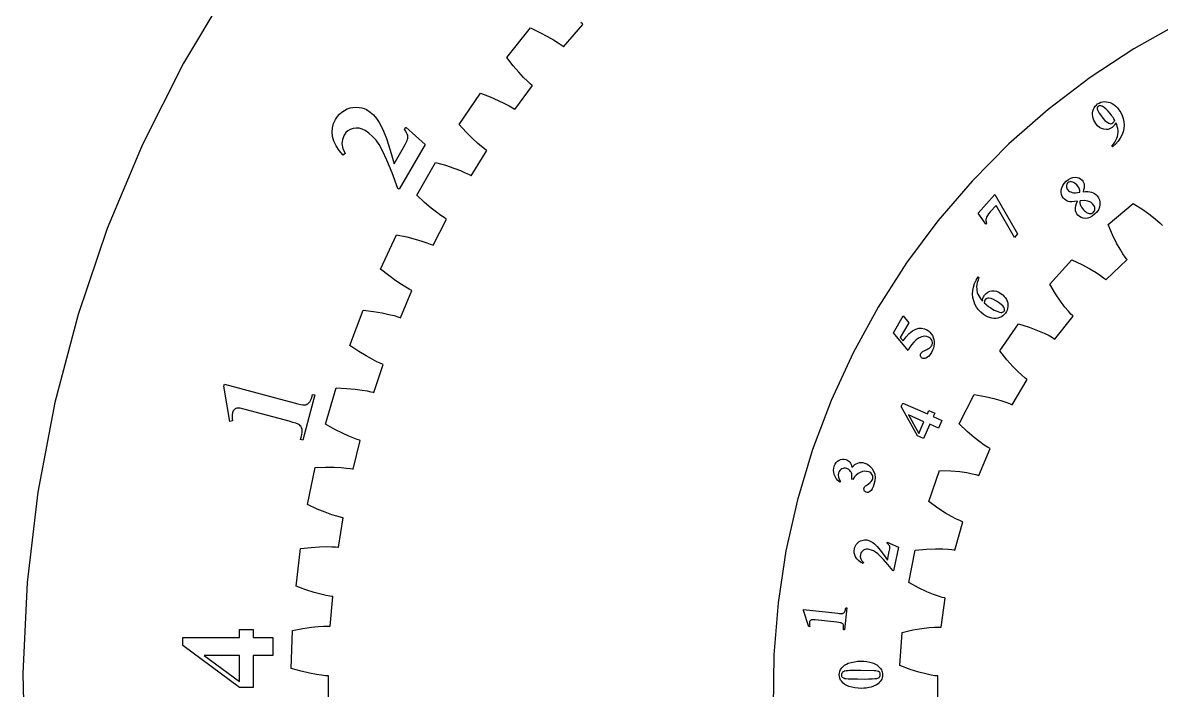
# Model space of a CAD drawing. Header units: metres. Extents: x -322 to 194, y -258 to 258.
# Drawn here: x -321.6 to -96.6, y 0.1 to 132 of the extents above; entities that cross this region are included whole.
import ezdxf

# ---------------------------------------------------------------- set-up
doc = ezdxf.new("R2010")
doc.units = ezdxf.units.M

msp = doc.modelspace()

# ---------------------------------------------------------------- linework, layer by layer
for p, q in [((-280.679, 139.423), (-289.877, 123.969)), ((-225.957, 125.122), (-221.283, 130.95)), ((-221.283, 130.95), (-219.411, 130.058)), ((-214.742, 127.233), (-210.916, 131.632)), ((-211.023, 131.733), (-211.333, 132.047)), ((-210.916, 131.632), (-211.023, 131.733)), ((-93.0005, 131.881), (-102.034, 126.816)), ((-219.411, 130.058), (-217.897, 129.26)), ((-217.897, 129.26), (-216.709, 128.572)), ((-216.709, 128.572), (-215.821, 128.01)), ((-215.821, 128.01), (-215.21, 127.589)), ((-215.21, 127.589), (-214.856, 127.325)), ((-214.856, 127.325), (-214.742, 127.233)), ((-102.034, 126.816), (-110.693, 121.133)), ((-289.877, 123.969), (-297.974, 107.911)), ((-224.681, 123.489), (-225.957, 125.122)), ((-223.573, 122.184), (-224.681, 123.489)), ((-222.643, 121.174), (-223.573, 122.184)), ((-224.374, 114.855), (-220.91, 119.544)), ((-221.902, 120.429), (-222.643, 121.174)), ((-221.359, 119.924), (-221.902, 120.429)), ((-221.024, 119.636), (-221.359, 119.924)), ((-220.91, 119.544), (-221.024, 119.636)), ((-110.693, 121.133), (-118.934, 114.861)), ((-235.386, 111.859), (-231.19, 118.04)), ((-231.19, 118.04), (-229.253, 117.3)), ((-229.253, 117.3), (-227.68, 116.624)), ((-258.073, 114.653), (-257.525, 114.929)), ((-257.525, 114.929), (-256.957, 115.127)), ((-256.957, 115.127), (-256.369, 115.244)), ((-256.369, 115.244), (-255.761, 115.282)), ((-255.761, 115.282), (-255.17, 115.251)), ((-255.17, 115.251), (-254.632, 115.162)), ((-254.632, 115.162), (-254.147, 115.015)), ((-254.147, 115.015), (-253.715, 114.809)), ((-253.715, 114.809), (-253.002, 114.33)), ((-227.68, 116.624), (-226.441, 116.033)), ((-226.441, 116.033), (-225.512, 115.543)), ((-225.512, 115.543), (-224.869, 115.172)), ((-224.869, 115.172), (-224.496, 114.937)), ((-224.496, 114.937), (-224.374, 114.855)), ((-118.934, 114.861), (-126.718, 108.028)), ((-110.116, 114.529), (-110.001, 114.866)), ((-110.001, 114.866), (-109.845, 115.182)), ((-109.845, 115.182), (-109.656, 115.464)), ((-109.656, 115.464), (-109.435, 115.711)), ((-109.435, 115.711), (-109.182, 115.924)), ((-109.255, 115.136), (-109.261, 114.99)), ((-109.261, 114.99), (-109.213, 114.755)), ((-109.217, 115.264), (-109.255, 115.136)), ((-109.147, 115.376), (-109.217, 115.264)), ((-109.182, 115.924), (-108.882, 116.11)), ((-109.045, 115.47), (-109.147, 115.376)), ((-108.949, 115.529), (-109.045, 115.47)), ((-108.853, 115.568), (-108.949, 115.529)), ((-108.882, 116.11), (-108.559, 116.249)), ((-108.756, 115.587), (-108.853, 115.568)), ((-108.658, 115.586), (-108.756, 115.587)), ((-108.47, 115.548), (-108.658, 115.586)), ((-108.559, 116.249), (-108.214, 116.34)), ((-108.276, 115.471), (-108.47, 115.548)), ((-108.074, 115.356), (-108.276, 115.471)), ((-108.214, 116.34), (-107.847, 116.384)), ((-107.866, 115.203), (-108.074, 115.356)), ((-107.493, 114.874), (-107.866, 115.203)), ((-107.847, 116.384), (-107.467, 116.376)), ((-107.135, 114.511), (-107.493, 114.874)), ((-107.467, 116.376), (-107.087, 116.311)), ((-107.087, 116.311), (-106.705, 116.19)), ((-106.705, 116.19), (-106.322, 116.012)), ((-106.322, 116.012), (-105.95, 115.781)), ((-105.95, 115.781), (-105.6, 115.501)), ((-105.6, 115.501), (-105.273, 115.17)), ((-105.273, 115.17), (-104.967, 114.79)), ((-104.967, 114.79), (-104.62, 114.247)), ((-260.191, 112.069), (-259.808, 112.88)), ((-259.808, 112.88), (-259.453, 113.418)), ((-259.453, 113.418), (-259.045, 113.893)), ((-259.045, 113.893), (-258.585, 114.305)), ((-258.585, 114.305), (-258.073, 114.653)), ((-253.002, 114.33), (-252.343, 113.746)), ((-252.343, 113.746), (-251.737, 113.056)), ((-251.737, 113.056), (-251.184, 112.261)), ((-110.191, 113.824), (-110.179, 114.181)), ((-110.153, 113.456), (-110.191, 113.824)), ((-110.179, 114.181), (-110.116, 114.529)), ((-110.066, 113.09), (-110.153, 113.456)), ((-109.936, 112.734), (-110.066, 113.09)), ((-109.763, 112.388), (-109.936, 112.734)), ((-109.213, 114.755), (-109.094, 114.47)), ((-109.094, 114.47), (-108.904, 114.136)), ((-108.904, 114.136), (-108.644, 113.754)), ((-108.644, 113.754), (-108.17, 113.141)), ((-108.17, 113.141), (-107.733, 112.663)), ((-107.733, 112.663), (-107.333, 112.318)), ((-106.79, 114.115), (-107.135, 114.511)), ((-106.459, 113.685), (-106.79, 114.115)), ((-106.304, 113.466), (-106.459, 113.685)), ((-106.145, 113.226), (-106.304, 113.466)), ((-105.979, 112.965), (-106.145, 113.226)), ((-105.809, 112.682), (-105.979, 112.965)), ((-105.903, 112.509), (-105.809, 112.682)), ((-104.62, 114.247), (-104.345, 113.669)), ((-104.345, 113.669), (-104.14, 113.057)), ((-104.14, 113.057), (-104.005, 112.41)), ((-260.49, 110.367), (-260.418, 111.231)), ((-260.408, 109.475), (-260.49, 110.367)), ((-260.418, 111.231), (-260.191, 112.069)), ((-257.377, 110.627), (-257.786, 110.254)), ((-256.895, 110.904), (-257.377, 110.627)), ((-256.338, 111.085), (-256.895, 110.904)), ((-255.746, 111.16), (-256.338, 111.085)), ((-255.156, 111.117), (-255.746, 111.16)), ((-254.568, 110.956), (-255.156, 111.117)), ((-253.982, 110.677), (-254.568, 110.956)), ((-253.205, 110.157), (-253.982, 110.677)), ((-251.184, 112.261), (-250.47, 110.888)), ((-250.47, 110.888), (-249.744, 109.069)), ((-246.172, 110.898), (-245.916, 111.341)), ((-245.939, 110.525), (-246.172, 110.898)), ((-245.76, 110.206), (-245.939, 110.525)), ((-245.916, 111.341), (-242.125, 107.924)), ((-233.984, 110.333), (-235.386, 111.859)), ((-232.776, 109.12), (-233.984, 110.333)), ((-109.545, 112.054), (-109.763, 112.388)), ((-109.188, 111.627), (-109.545, 112.054)), ((-108.805, 111.295), (-109.188, 111.627)), ((-108.398, 111.058), (-108.805, 111.295)), ((-107.966, 110.916), (-108.398, 111.058)), ((-107.531, 110.868), (-107.966, 110.916)), ((-107.114, 110.91), (-107.531, 110.868)), ((-107.333, 112.318), (-106.971, 112.106)), ((-106.716, 111.043), (-107.114, 110.91)), ((-106.971, 112.106), (-106.755, 112.041)), ((-106.755, 112.041), (-106.551, 112.03)), ((-106.337, 111.267), (-106.716, 111.043)), ((-106.551, 112.03), (-106.36, 112.073)), ((-106.36, 112.073), (-106.181, 112.171)), ((-106.225, 111.354), (-106.337, 111.267)), ((-106.122, 111.446), (-106.225, 111.354)), ((-106.181, 112.171), (-106.089, 112.253)), ((-106.027, 111.543), (-106.122, 111.446)), ((-106.089, 112.253), (-105.996, 112.366)), ((-105.94, 111.646), (-106.027, 111.543)), ((-105.996, 112.366), (-105.903, 112.509)), ((-105.855, 111.762), (-105.94, 111.646)), ((-105.768, 111.897), (-105.855, 111.762)), ((-105.679, 112.052), (-105.768, 111.897)), ((-105.586, 112.226), (-105.679, 112.052)), ((-105.421, 111.834), (-105.586, 112.226)), ((-105.295, 111.445), (-105.421, 111.834)), ((-105.209, 111.057), (-105.295, 111.445)), ((-105.161, 110.671), (-105.209, 111.057)), ((-105.195, 109.903), (-105.156, 110.287)), ((-105.156, 110.287), (-105.161, 110.671)), ((-104.141, 110.431), (-104.379, 109.778)), ((-104, 111.088), (-104.141, 110.431)), ((-104.005, 112.41), (-103.954, 111.747)), ((-103.954, 111.747), (-104, 111.088)), ((-260.156, 108.569), (-260.408, 109.475)), ((-259.72, 107.66), (-260.156, 108.569)), ((-258.474, 108.924), (-258.557, 108.034)), ((-258.557, 108.034), (-258.37, 107.113)), ((-258.121, 109.785), (-258.474, 108.924)), ((-257.786, 110.254), (-258.121, 109.785)), ((-252.481, 109.525), (-253.205, 110.157)), ((-251.81, 108.779), (-252.481, 109.525)), ((-251.19, 107.92), (-251.81, 108.779)), ((-249.744, 109.069), (-249.006, 106.804)), ((-246.07, 107.888), (-245.833, 108.34)), ((-245.833, 108.34), (-245.669, 108.695)), ((-245.633, 109.941), (-245.76, 110.206)), ((-245.669, 108.695), (-245.576, 108.951)), ((-245.559, 109.731), (-245.633, 109.941)), ((-245.576, 108.951), (-245.533, 109.156)), ((-245.525, 109.546), (-245.559, 109.731)), ((-245.533, 109.156), (-245.516, 109.354)), ((-245.516, 109.354), (-245.525, 109.546)), ((-231.769, 108.186), (-232.776, 109.12)), ((-230.971, 107.503), (-231.769, 108.186)), ((-126.718, 108.028), (-134.006, 100.67)), ((-106.07, 107.98), (-105.802, 108.365)), ((-105.802, 108.365), (-105.581, 108.75)), ((-105.137, 108.541), (-105.657, 107.973)), ((-105.581, 108.75), (-105.407, 109.134)), ((-105.407, 109.134), (-105.278, 109.519)), ((-105.278, 109.519), (-105.195, 109.903)), ((-104.711, 109.142), (-105.137, 108.541)), ((-104.379, 109.778), (-104.711, 109.142)), ((-297.974, 107.911), (-304.932, 91.3266)), ((-259.1, 106.749), (-259.72, 107.66)), ((-258.296, 105.835), (-259.1, 106.749)), ((-258.37, 107.113), (-257.912, 106.163)), ((-257.912, 106.163), (-258.296, 105.835)), ((-250.513, 106.691), (-251.19, 107.92)), ((-249.668, 104.833), (-250.513, 106.691)), ((-249.006, 106.804), (-248.254, 104.092)), ((-248.254, 104.092), (-246.379, 107.339)), ((-242.125, 107.924), (-247.225, 99.0905)), ((-246.379, 107.339), (-246.07, 107.888)), ((-232.993, 101.75), (-229.912, 106.699)), ((-230.389, 107.043), (-230.971, 107.503)), ((-230.033, 106.782), (-230.389, 107.043)), ((-229.912, 106.699), (-230.033, 106.782)), ((-106.384, 107.594), (-106.07, 107.98)), ((-106.271, 107.439), (-106.384, 107.594)), ((-105.657, 107.973), (-106.271, 107.439)), ((-248.654, 102.347), (-249.668, 104.833)), ((-243.732, 97.8892), (-240.039, 104.383)), ((-240.039, 104.383), (-238.05, 103.799)), ((-238.05, 103.799), (-236.429, 103.251)), ((-247.472, 99.233), (-248.654, 102.347)), ((-236.429, 103.251), (-235.147, 102.76)), ((-235.147, 102.76), (-234.181, 102.345)), ((-234.181, 102.345), (-233.511, 102.027)), ((-233.511, 102.027), (-233.12, 101.822)), ((-233.12, 101.822), (-232.993, 101.75)), ((-114.503, 101.241), (-114.072, 101.395)), ((-114.072, 101.395), (-113.645, 101.451)), ((-113.645, 101.451), (-113.24, 101.421)), ((-113.24, 101.421), (-112.877, 101.317)), ((-112.877, 101.317), (-112.555, 101.139)), ((-247.225, 99.0905), (-247.472, 99.233)), ((-134.006, 100.67), (-140.762, 92.8208)), ((-116.398, 98.8733), (-116.295, 99.3373)), ((-116.295, 99.3373), (-116.091, 99.7866)), ((-116.091, 99.7866), (-115.785, 100.221)), ((-115.785, 100.221), (-115.378, 100.641)), ((-115.378, 100.641), (-114.938, 100.99)), ((-115.334, 99.8549), (-115.358, 99.6607)), ((-115.358, 99.6607), (-115.345, 99.4633)), ((-115.345, 99.4633), (-115.294, 99.2761)), ((-115.275, 100.032), (-115.334, 99.8549)), ((-115.294, 99.2761), (-115.205, 99.0991)), ((-115.18, 100.191), (-115.275, 100.032)), ((-115.205, 99.0991), (-115.079, 98.9323)), ((-115.05, 100.334), (-115.18, 100.191)), ((-114.882, 100.459), (-115.05, 100.334)), ((-114.938, 100.99), (-114.503, 101.241)), ((-114.705, 100.539), (-114.882, 100.459)), ((-114.52, 100.573), (-114.705, 100.539)), ((-114.327, 100.563), (-114.52, 100.573)), ((-114.067, 100.493), (-114.327, 100.563)), ((-113.808, 100.361), (-114.067, 100.493)), ((-113.549, 100.168), (-113.808, 100.361)), ((-113.292, 99.9128), (-113.549, 100.168)), ((-113.154, 99.7481), (-113.292, 99.9128)), ((-113.035, 99.5793), (-113.154, 99.7481)), ((-112.933, 99.4065), (-113.035, 99.5793)), ((-112.849, 99.2297), (-112.933, 99.4065)), ((-112.783, 99.0485), (-112.849, 99.2297)), ((-112.736, 98.8625), (-112.783, 99.0485)), ((-112.555, 101.139), (-112.274, 100.886)), ((-112.274, 100.886), (-112.099, 100.661)), ((-112.099, 100.661), (-111.968, 100.42)), ((-111.968, 100.42), (-111.879, 100.163)), ((-111.87, 99.286), (-111.951, 98.9486)), ((-111.879, 100.163), (-111.834, 99.8909)), ((-111.831, 99.6001), (-111.87, 99.286)), ((-111.834, 99.8909), (-111.831, 99.6001)), ((-242.213, 96.4785), (-243.732, 97.8892)), ((-132.78, 94.3542), (-129.474, 98.0261)), ((-129.474, 98.0261), (-125.013, 90.2593)), ((-116.409, 98.4225), (-116.398, 98.8733)), ((-116.338, 98.0125), (-116.409, 98.4225)), ((-116.184, 97.6435), (-116.338, 98.0125)), ((-115.948, 97.3153), (-116.184, 97.6435)), ((-115.732, 97.1004), (-115.948, 97.3153)), ((-115.503, 96.9224), (-115.732, 97.1004)), ((-115.261, 96.7812), (-115.503, 96.9224)), ((-115.007, 96.6769), (-115.261, 96.7812)), ((-115.079, 98.9323), (-114.916, 98.7789)), ((-114.916, 98.7789), (-114.723, 98.6469)), ((-114.723, 98.6469), (-114.5, 98.5365)), ((-114.5, 98.5365), (-114.247, 98.4476)), ((-114.247, 98.4476), (-113.949, 98.3913)), ((-113.949, 98.3913), (-113.591, 98.3773)), ((-113.591, 98.3773), (-113.174, 98.4056)), ((-113.174, 98.4056), (-112.697, 98.4761)), ((-112.707, 98.6717), (-112.736, 98.8625)), ((-112.697, 98.4761), (-112.707, 98.6717)), ((-112.664, 96.7708), (-112.683, 96.6425)), ((-111.835, 96.8266), (-112.664, 96.7708)), ((-111.951, 98.9486), (-112.075, 98.588)), ((-112.075, 98.588), (-111.571, 98.6187)), ((-111.134, 96.7336), (-111.835, 96.8266)), ((-111.571, 98.6187), (-111.123, 98.6137)), ((-111.123, 98.6137), (-110.731, 98.5729)), ((-110.731, 98.5729), (-110.395, 98.4964)), ((-110.395, 98.4964), (-110.096, 98.381)), ((-110.096, 98.381), (-109.815, 98.2228)), ((-109.815, 98.2228), (-109.55, 98.0217)), ((-109.55, 98.0217), (-109.303, 97.7778)), ((-109.303, 97.7778), (-109.016, 97.3893)), ((-109.016, 97.3893), (-108.826, 96.9662)), ((-108.826, 96.9662), (-108.731, 96.5084)), ((-240.912, 95.3654), (-242.213, 96.4785)), ((-239.834, 94.5151), (-240.912, 95.3654)), ((-238.984, 93.8971), (-239.834, 94.5151)), ((-130.421, 94.5826), (-130.727, 94.2181)), ((-129.265, 95.8668), (-130.421, 94.5826)), ((-125.646, 89.5563), (-129.265, 95.8668)), ((-114.698, 96.6143), (-115.007, 96.6769)), ((-114.29, 96.5967), (-114.698, 96.6143)), ((-113.784, 96.6241), (-114.29, 96.5967)), ((-113.18, 96.6966), (-113.784, 96.6241)), ((-113.578, 95.103), (-113.565, 95.4451)), ((-113.536, 94.7891), (-113.578, 95.103)), ((-113.565, 95.4451), (-113.494, 95.8248)), ((-113.442, 94.4941), (-113.536, 94.7891)), ((-113.494, 95.8248), (-113.366, 96.2419)), ((-113.366, 96.2419), (-113.18, 96.6966)), ((-112.693, 96.5275), (-112.694, 96.426)), ((-112.694, 96.426), (-112.686, 96.3379)), ((-112.683, 96.6425), (-112.693, 96.5275)), ((-112.686, 96.3379), (-112.658, 96.2052)), ((-112.658, 96.2052), (-112.611, 96.0567)), ((-112.611, 96.0567), (-112.545, 95.8927)), ((-112.545, 95.8927), (-112.461, 95.7129)), ((-112.461, 95.7129), (-112.361, 95.5286)), ((-112.361, 95.5286), (-112.247, 95.3503)), ((-112.247, 95.3503), (-112.119, 95.1779)), ((-112.119, 95.1779), (-111.979, 95.0114)), ((-111.979, 95.0114), (-111.79, 94.8152)), ((-111.79, 94.8152), (-111.604, 94.648)), ((-111.604, 94.648), (-111.42, 94.5098)), ((-111.42, 94.5098), (-111.238, 94.4005)), ((-110.562, 96.4919), (-111.134, 96.7336)), ((-110.118, 96.1014), (-110.562, 96.4919)), ((-109.95, 95.887), (-110.118, 96.1014)), ((-110.052, 94.4991), (-109.912, 94.6529)), ((-109.83, 95.6704), (-109.95, 95.887)), ((-109.912, 94.6529), (-109.812, 94.8262)), ((-109.757, 95.4517), (-109.83, 95.6704)), ((-109.812, 94.8262), (-109.752, 95.0188)), ((-109.365, 94.5734), (-109.792, 94.1307)), ((-109.733, 95.2307), (-109.757, 95.4517)), ((-109.752, 95.0188), (-109.733, 95.2307)), ((-109.046, 95.0353), (-109.365, 94.5734)), ((-108.835, 95.5161), (-109.046, 95.0353)), ((-108.732, 96.016), (-108.835, 95.5161)), ((-108.731, 96.5084), (-108.732, 96.016)), ((-107.11, 92.0898), (-102.15, 96.2837)), ((-102.15, 96.2837), (-100.285, 95.0891)), ((-100.285, 95.0891), (-98.8284, 94.0379)), ((-240.542, 88.0017), (-237.865, 93.1804)), ((-238.368, 93.4845), (-238.984, 93.8971)), ((-237.992, 93.253), (-238.368, 93.4845)), ((-237.865, 93.1804), (-237.992, 93.253)), ((-140.762, 92.8208), (-146.955, 84.5195)), ((-131.278, 92.1961), (-132.78, 94.3542)), ((-131.123, 92.3685), (-131.278, 92.1961)), ((-131.245, 93.272), (-131.275, 93.0702)), ((-131.275, 93.0702), (-131.265, 92.8523)), ((-131.265, 92.8523), (-131.214, 92.6184)), ((-131.139, 93.5628), (-131.245, 93.272)), ((-131.214, 92.6184), (-131.123, 92.3685)), ((-130.966, 93.8782), (-131.139, 93.5628)), ((-130.727, 94.2181), (-130.966, 93.8782)), ((-113.297, 94.2179), (-113.442, 94.4941)), ((-113.1, 93.9606), (-113.297, 94.2179)), ((-112.787, 93.6761), (-113.1, 93.9606)), ((-112.434, 93.4727), (-112.787, 93.6761)), ((-112.042, 93.3506), (-112.434, 93.4727)), ((-111.609, 93.3097), (-112.042, 93.3506)), ((-111.156, 93.3607), (-111.609, 93.3097)), ((-111.238, 94.4005), (-111.06, 94.321)), ((-110.702, 93.5146), (-111.156, 93.3607)), ((-111.06, 94.321), (-110.89, 94.2714)), ((-110.89, 94.2714), (-110.726, 94.2518)), ((-110.726, 94.2518), (-110.568, 94.262)), ((-110.248, 93.7712), (-110.702, 93.5146)), ((-110.568, 94.262), (-110.42, 94.2957)), ((-110.42, 94.2957), (-110.285, 94.3465)), ((-110.285, 94.3465), (-110.162, 94.4142)), ((-109.792, 94.1307), (-110.248, 93.7712)), ((-110.162, 94.4142), (-110.052, 94.4991)), ((-98.8284, 94.0379), (-97.7234, 93.1467)), ((-97.7234, 93.1467), (-96.9237, 92.4295)), ((-96.9237, 92.4295), (-96.3905, 91.8997)), ((-304.932, 91.3266), (-310.716, 74.2975)), ((-250.941, 83.3), (-247.776, 90.0669)), ((-247.776, 90.0669), (-245.747, 89.643)), ((-125.013, 90.2593), (-125.646, 89.5563)), ((-106.242, 90.0526), (-107.11, 92.0898)), ((-105.448, 88.4413), (-106.242, 90.0526)), ((-245.747, 89.643), (-244.087, 89.2252)), ((-244.087, 89.2252), (-242.77, 88.8373)), ((-242.77, 88.8373), (-241.774, 88.501)), ((-241.774, 88.501), (-241.081, 88.2366)), ((-241.081, 88.2366), (-240.675, 88.0638)), ((-240.675, 88.0638), (-240.542, 88.0017)), ((-104.753, 87.2034), (-105.448, 88.4413)), ((-104.179, 86.2955), (-104.753, 87.2034)), ((-103.745, 85.6816), (-104.179, 86.2955)), ((-103.471, 85.3315), (-103.745, 85.6816)), ((-249.315, 82.0145), (-250.941, 83.3)), ((-146.955, 84.5195), (-152.554, 75.8065)), ((-118.652, 80.3239), (-114.295, 85.1416)), ((-114.295, 85.1416), (-112.288, 84.2062)), ((-112.288, 84.2062), (-110.704, 83.3585)), ((-110.704, 83.3585), (-109.49, 82.6225)), ((-107.553, 81.1785), (-103.375, 85.2198)), ((-103.375, 85.2198), (-103.471, 85.3315)), ((-247.93, 81.0082), (-249.315, 82.0145)), ((-246.788, 80.2462), (-247.93, 81.0082)), ((-133.534, 80.4243), (-133.216, 81.0957)), ((-133.216, 81.0957), (-132.8, 81.7538)), ((-132.829, 81.1359), (-132.966, 80.6627)), ((-132.644, 81.6409), (-132.829, 81.1359)), ((-132.8, 81.7538), (-132.644, 81.6409)), ((-109.49, 82.6225), (-108.602, 82.0183)), ((-108.602, 82.0183), (-108.003, 81.5643)), ((-108.003, 81.5643), (-107.662, 81.2782)), ((-107.662, 81.2782), (-107.553, 81.1785)), ((-246.976, 73.6973), (-244.718, 79.0723)), ((-245.891, 79.6977), (-246.788, 80.2462)), ((-245.244, 79.3354), (-245.891, 79.6977)), ((-244.851, 79.1345), (-245.244, 79.3354)), ((-244.718, 79.0723), (-244.851, 79.1345)), ((-133.9, 78.3488), (-133.874, 79.0422)), ((-133.874, 79.0422), (-133.753, 79.7399)), ((-133.753, 79.7399), (-133.534, 80.4243)), ((-133.055, 80.2213), (-133.097, 79.8117)), ((-133.097, 79.8117), (-133.095, 79.4251)), ((-133.095, 79.4251), (-133.055, 79.0529)), ((-132.966, 80.6627), (-133.055, 80.2213)), ((-133.055, 79.0529), (-132.975, 78.6949)), ((-130.892, 78.7571), (-130.508, 78.9275)), ((-130.508, 78.9275), (-130.078, 79.0176)), ((-130.078, 79.0176), (-129.623, 79.0188)), ((-129.623, 79.0188), (-129.163, 78.9218)), ((-129.163, 78.9218), (-128.699, 78.7267)), ((-117.52, 78.4205), (-118.652, 80.3239)), ((-133.835, 77.6757), (-133.9, 78.3488)), ((-133.68, 77.023), (-133.835, 77.6757)), ((-133.434, 76.3906), (-133.68, 77.023)), ((-132.975, 78.6949), (-132.856, 78.3513)), ((-132.856, 78.3513), (-132.697, 78.0127)), ((-132.697, 78.0127), (-132.495, 77.6696)), ((-132.495, 77.6696), (-132.25, 77.3221)), ((-132.25, 77.3221), (-131.963, 76.9702)), ((-131.963, 76.9702), (-131.954, 77.1212)), ((-131.954, 77.1212), (-131.939, 77.2538)), ((-131.939, 77.2538), (-131.919, 77.368)), ((-131.919, 77.368), (-131.892, 77.4639)), ((-131.892, 77.4639), (-131.819, 77.654)), ((-131.819, 77.654), (-131.733, 77.8359)), ((-131.733, 77.8359), (-131.634, 78.0097)), ((-131.634, 78.0097), (-131.523, 78.1752)), ((-131.578, 76.821), (-131.615, 76.6214)), ((-131.615, 76.6214), (-131.317, 76.3701)), ((-131.531, 76.9915), (-131.578, 76.821)), ((-131.474, 77.1327), (-131.531, 76.9915)), ((-131.523, 78.1752), (-131.231, 78.5063)), ((-131.408, 77.2448), (-131.474, 77.1327)), ((-131.265, 77.3985), (-131.408, 77.2448)), ((-131.093, 77.5038), (-131.265, 77.3985)), ((-131.231, 78.5063), (-130.892, 78.7571)), ((-130.893, 77.5605), (-131.093, 77.5038)), ((-130.665, 77.5687), (-130.893, 77.5605)), ((-130.252, 77.4868), (-130.665, 77.5687)), ((-129.765, 77.2882), (-130.252, 77.4868)), ((-129.202, 76.973), (-129.765, 77.2882)), ((-128.565, 76.5411), (-129.202, 76.973)), ((-128.699, 78.7267), (-128.23, 78.4334)), ((-128.206, 76.2633), (-128.565, 76.5411)), ((-128.23, 78.4334), (-127.918, 78.1813)), ((-127.918, 78.1813), (-127.645, 77.9051)), ((-127.645, 77.9051), (-127.41, 77.6049)), ((-127.41, 77.6049), (-127.213, 77.2807)), ((-127.213, 77.2807), (-127.061, 76.9417)), ((-127.061, 76.9417), (-126.961, 76.5973)), ((-126.961, 76.5973), (-126.914, 76.2474)), ((-116.518, 76.9294), (-117.52, 78.4205)), ((-115.665, 75.7953), (-116.518, 76.9294)), ((-310.716, 74.2975), (-315.297, 56.9065)), ((-256.968, 68.1842), (-254.351, 75.1811)), ((-254.351, 75.1811), (-252.295, 74.9198)), ((-252.295, 74.9198), (-250.607, 74.6352)), ((-250.607, 74.6352), (-249.263, 74.3532)), ((-249.263, 74.3532), (-248.244, 74.097)), ((-152.554, 75.8065), (-157.531, 66.7241)), ((-133.11, 75.7961), (-133.434, 76.3906)), ((-132.72, 75.2559), (-133.11, 75.7961)), ((-132.263, 74.7699), (-132.72, 75.2559)), ((-131.739, 74.3381), (-132.263, 74.7699)), ((-131.354, 74.0861), (-131.739, 74.3381)), ((-131.317, 76.3701), (-131.059, 76.1581)), ((-131.059, 76.1581), (-130.842, 75.9853)), ((-130.842, 75.9853), (-130.665, 75.8519)), ((-130.665, 75.8519), (-130.325, 75.617)), ((-130.325, 75.617), (-129.978, 75.4022)), ((-129.978, 75.4022), (-129.624, 75.2077)), ((-129.624, 75.2077), (-129.265, 75.0335)), ((-129.265, 75.0335), (-128.921, 74.8925)), ((-128.921, 74.8925), (-128.616, 74.7976)), ((-128.616, 74.7976), (-128.349, 74.7489)), ((-128.349, 74.7489), (-128.121, 74.7464)), ((-127.93, 76.0123), (-128.206, 76.2633)), ((-128.121, 74.7464), (-127.98, 74.7738)), ((-127.98, 74.7738), (-127.856, 74.8249)), ((-127.738, 75.7882), (-127.93, 76.0123)), ((-127.63, 74.3228), (-127.904, 74.0782)), ((-127.856, 74.8249), (-127.75, 74.8997)), ((-127.75, 74.8997), (-127.661, 74.9982)), ((-127.63, 75.591), (-127.738, 75.7882)), ((-127.661, 74.9982), (-127.598, 75.1202)), ((-127.582, 75.4166), (-127.63, 75.591)), ((-127.39, 74.6095), (-127.63, 74.3228)), ((-127.598, 75.1202), (-127.571, 75.2597)), ((-127.571, 75.2597), (-127.582, 75.4166)), ((-127.206, 74.902), (-127.39, 74.6095)), ((-127.066, 75.2133), (-127.206, 74.902)), ((-126.97, 75.5433), (-127.066, 75.2133)), ((-126.918, 75.892), (-126.97, 75.5433)), ((-126.914, 76.2474), (-126.918, 75.892)), ((-114.975, 74.9721), (-115.665, 75.7953)), ((-114.463, 74.4214), (-114.975, 74.9721)), ((-114.144, 74.111), (-114.463, 74.4214)), ((-248.244, 74.097), (-247.532, 73.8886)), ((-247.532, 73.8886), (-247.113, 73.7485)), ((-247.113, 73.7485), (-246.976, 73.6973)), ((-149.546, 70.6795), (-147.594, 74.0605)), ((-146.529, 72.7062), (-148.216, 69.7843)), ((-147.594, 74.0605), (-146.529, 72.7062)), ((-130.956, 73.8811), (-131.354, 74.0861)), ((-130.546, 73.7229), (-130.956, 73.8811)), ((-130.123, 73.6117), (-130.546, 73.7229)), ((-129.703, 73.5527), (-130.123, 73.6117)), ((-129.301, 73.5502), (-129.703, 73.5527)), ((-128.917, 73.6045), (-129.301, 73.5502)), ((-128.551, 73.7154), (-128.917, 73.6045)), ((-128.211, 73.8757), (-128.551, 73.7154)), ((-128.523, 67.1246), (-124.846, 72.4801)), ((-127.904, 74.0782), (-128.211, 73.8757)), ((-124.846, 72.4801), (-122.732, 71.8205)), ((-117.637, 69.4509), (-114.034, 74.0131)), ((-114.034, 74.0131), (-114.144, 74.111)), ((-146.656, 67.2373), (-149.546, 70.6795)), ((-148.216, 69.7843), (-147.646, 69.1067)), ((-147.646, 69.1067), (-147.059, 69.9347)), ((-147.059, 69.9347), (-146.438, 70.6006)), ((-146.438, 70.6006), (-145.784, 71.1043)), ((-145.784, 71.1043), (-145.096, 71.446)), ((-145.096, 71.446), (-144.524, 71.5964)), ((-144.524, 71.5964), (-143.97, 71.6198)), ((-143.951, 69.9274), (-144.49, 69.6946)), ((-143.97, 71.6198), (-143.434, 71.516)), ((-143.437, 70.0191), (-143.951, 69.9274)), ((-142.948, 69.9698), (-143.437, 70.0191)), ((-143.434, 71.516), (-142.915, 71.285)), ((-142.483, 69.7793), (-142.948, 69.9698)), ((-142.915, 71.285), (-142.604, 71.0733)), ((-142.604, 71.0733), (-142.324, 70.8156)), ((-142.281, 69.6372), (-142.483, 69.7793)), ((-142.324, 70.8156), (-142.075, 70.5118)), ((-142.075, 70.5118), (-141.858, 70.162)), ((-141.858, 70.162), (-141.684, 69.7811)), ((-141.684, 69.7811), (-141.566, 69.3831)), ((-122.732, 71.8205), (-121.05, 71.1916)), ((-121.05, 71.1916), (-119.748, 70.6239)), ((-119.748, 70.6239), (-118.788, 70.1435)), ((-118.788, 70.1435), (-118.133, 69.7734)), ((-118.133, 69.7734), (-117.758, 69.5353)), ((-255.245, 67.032), (-256.968, 68.1842)), ((-146.414, 67.669), (-146.656, 67.2373)), ((-145.986, 68.3282), (-146.414, 67.669)), ((-145.523, 68.8855), (-145.986, 68.3282)), ((-145.024, 69.341), (-145.523, 68.8855)), ((-144.49, 69.6946), (-145.024, 69.341)), ((-142.925, 67.4274), (-142.729, 67.52)), ((-142.729, 67.52), (-142.556, 67.6118)), ((-142.556, 67.6118), (-142.409, 67.703)), ((-142.409, 67.703), (-142.286, 67.7935)), ((-142.286, 67.7935), (-142.208, 67.8607)), ((-142.116, 69.4665), (-142.281, 69.6372)), ((-142.208, 67.8607), (-142.135, 67.938)), ((-142.135, 67.938), (-142.068, 68.0255)), ((-141.989, 69.2671), (-142.116, 69.4665)), ((-142.068, 68.0255), (-142.006, 68.123)), ((-142.006, 68.123), (-141.906, 68.342)), ((-141.899, 69.0391), (-141.989, 69.2671)), ((-141.906, 68.342), (-141.855, 68.5677)), ((-141.853, 68.8), (-141.899, 69.0391)), ((-141.855, 68.5677), (-141.853, 68.8)), ((-141.644, 67.6738), (-141.797, 67.2559)), ((-141.543, 68.1006), (-141.644, 67.6738)), ((-141.566, 69.3831), (-141.504, 68.9682)), ((-141.496, 68.5364), (-141.543, 68.1006)), ((-141.504, 68.9682), (-141.496, 68.5364)), ((-117.758, 69.5353), (-117.637, 69.4509)), ((-253.784, 66.1389), (-255.245, 67.032)), ((-252.585, 65.47), (-253.784, 66.1389)), ((-251.648, 64.9945), (-252.585, 65.47)), ((-157.531, 66.7241), (-161.863, 57.3167)), ((-144.212, 66.3734), (-144.187, 66.4958)), ((-144.21, 66.2448), (-144.212, 66.3734)), ((-144.181, 66.1098), (-144.21, 66.2448)), ((-144.187, 66.4958), (-144.135, 66.612)), ((-144.13, 65.9807), (-144.181, 66.1098)), ((-144.135, 66.612), (-144.07, 66.7117)), ((-144.06, 65.8689), (-144.13, 65.9807)), ((-144.07, 66.7117), (-143.994, 66.8055)), ((-143.97, 65.7744), (-144.06, 65.8689)), ((-143.994, 66.8055), (-143.906, 66.8933)), ((-143.861, 65.6973), (-143.97, 65.7744)), ((-143.906, 66.8933), (-143.806, 66.9753)), ((-143.698, 65.6307), (-143.861, 65.6973)), ((-143.806, 66.9753), (-143.673, 67.0634)), ((-143.521, 65.6096), (-143.698, 65.6307)), ((-143.673, 67.0634), (-143.481, 67.168)), ((-143.328, 65.634), (-143.521, 65.6096)), ((-143.481, 67.168), (-143.232, 67.2894)), ((-143.12, 65.7039), (-143.328, 65.634)), ((-143.232, 67.2894), (-142.925, 67.4274)), ((-142.821, 65.8766), (-143.12, 65.7039)), ((-142.535, 66.1247), (-142.821, 65.8766)), ((-142.263, 66.4482), (-142.535, 66.1247)), ((-142.004, 66.847), (-142.263, 66.4482)), ((-141.797, 67.2559), (-142.004, 66.847)), ((-127.147, 65.389), (-128.523, 67.1246)), ((-125.956, 64.0448), (-127.147, 65.389)), ((-252.253, 58.9268), (-250.429, 64.4642)), ((-250.974, 64.6847), (-251.648, 64.9945)), ((-250.567, 64.5157), (-250.974, 64.6847)), ((-250.429, 64.4642), (-250.567, 64.5157)), ((-124.958, 63.0346), (-125.956, 64.0448)), ((-124.165, 62.3107), (-124.958, 63.0346)), ((-126.067, 56.484), (-123.105, 61.4856)), ((-123.584, 61.8332), (-124.165, 62.3107)), ((-123.227, 61.568), (-123.584, 61.8332)), ((-123.105, 61.4856), (-123.227, 61.568)), ((-281.87, 60.1519), (-281.76, 60.5625)), ((-280.688, 53.1859), (-281.87, 60.1519)), ((-281.76, 60.5625), (-267.974, 56.8686)), ((-264.447, 58.1628), (-264.344, 58.5463)), ((-264.344, 58.5463), (-263.911, 58.4303)), ((-261.775, 52.6373), (-259.722, 59.8201)), ((-259.722, 59.8201), (-257.652, 59.7229)), ((-257.652, 59.7229), (-255.946, 59.5733)), ((-255.946, 59.5733), (-254.585, 59.399)), ((-254.585, 59.399), (-253.548, 59.2246)), ((-253.548, 59.2246), (-252.822, 59.0733)), ((-252.822, 59.0733), (-252.394, 58.967)), ((-252.394, 58.967), (-252.253, 58.9268)), ((-136.546, 52.7275), (-133.616, 58.5252)), ((-133.616, 58.5252), (-131.433, 58.1533)), ((-315.297, 56.9065), (-318.655, 39.2383)), ((-267.974, 56.8686), (-267.263, 56.6873)), ((-267.263, 56.6873), (-266.689, 56.5607)), ((-266.689, 56.5607), (-266.251, 56.4889)), ((-263.911, 58.4303), (-266.297, 49.5284)), ((-266.251, 56.4889), (-265.949, 56.4719)), ((-265.949, 56.4719), (-265.72, 56.5036)), ((-265.72, 56.5036), (-265.501, 56.5775)), ((-265.501, 56.5775), (-265.292, 56.6937)), ((-265.292, 56.6937), (-265.092, 56.8522)), ((-265.092, 56.8522), (-264.905, 57.0688)), ((-264.905, 57.0688), (-264.736, 57.3594)), ((-264.736, 57.3594), (-264.583, 57.7241)), ((-264.583, 57.7241), (-264.447, 58.1628)), ((-161.863, 57.3167), (-165.528, 47.63)), ((-147.997, 56.1532), (-147.697, 56.8274)), ((-147.697, 56.8274), (-142.844, 54.6669)), ((-131.433, 58.1533), (-129.682, 57.7542)), ((-129.682, 57.7542), (-128.316, 57.365)), ((-128.316, 57.365), (-127.3, 57.017)), ((-127.3, 57.017), (-126.602, 56.7374)), ((-126.602, 56.7374), (-126.198, 56.5515)), ((-126.198, 56.5515), (-126.067, 56.484)), ((-280.249, 54.5873), (-280.272, 54.2025)), ((-280.272, 54.2025), (-280.255, 53.7704)), ((-280.185, 54.9249), (-280.249, 54.5873)), ((-280.121, 55.1127), (-280.185, 54.9249)), ((-280.034, 55.282), (-280.121, 55.1127)), ((-279.925, 55.4328), (-280.034, 55.282)), ((-279.793, 55.5652), (-279.925, 55.4328)), ((-279.648, 55.6754), (-279.793, 55.5652)), ((-279.497, 55.7585), (-279.648, 55.6754)), ((-279.342, 55.8145), (-279.497, 55.7585)), ((-279.181, 55.8433), (-279.342, 55.8145)), ((-278.964, 55.8373), (-279.181, 55.8433)), ((-278.64, 55.7875), (-278.964, 55.8373)), ((-278.208, 55.694), (-278.64, 55.7875)), ((-277.668, 55.5569), (-278.208, 55.694)), ((-268.951, 53.2213), (-277.668, 55.5569)), ((-144.77, 50.3403), (-147.997, 56.1532)), ((-143.521, 53.1467), (-146.589, 54.5125)), ((-146.589, 54.5125), (-144.549, 50.8373)), ((-142.844, 54.6669), (-142.532, 55.3684)), ((-142.532, 55.3684), (-141.362, 54.8478)), ((-141.362, 54.8478), (-141.675, 54.1462)), ((-141.675, 54.1462), (-139.979, 53.3913)), ((-280.196, 53.2911), (-280.688, 53.1859)), ((-280.255, 53.7704), (-280.196, 53.2911)), ((-268.229, 53.0168), (-268.951, 53.2213)), ((-267.656, 52.8308), (-268.229, 53.0168)), ((-267.234, 52.6634), (-267.656, 52.8308)), ((-266.963, 52.5145), (-267.234, 52.6634)), ((-266.783, 52.3593), (-266.963, 52.5145)), ((-266.636, 52.1729), (-266.783, 52.3593)), ((-266.523, 51.9554), (-266.636, 52.1729)), ((-266.444, 51.7067), (-266.523, 51.9554)), ((-259.966, 51.6256), (-261.775, 52.6373)), ((-144.549, 50.8373), (-143.521, 53.1467)), ((-142.352, 52.6261), (-143.601, 49.8197)), ((-140.656, 51.8712), (-142.352, 52.6261)), ((-139.979, 53.3913), (-140.656, 51.8712)), ((-134.951, 51.1907), (-136.546, 52.7275)), ((-266.729, 49.6443), (-266.609, 50.0935)), ((-266.297, 49.5284), (-266.729, 49.6443)), ((-266.609, 50.0935), (-266.49, 50.6015)), ((-266.49, 50.6015), (-266.422, 51.0396)), ((-266.407, 51.4081), (-266.444, 51.7067)), ((-266.422, 51.0396), (-266.407, 51.4081)), ((-258.439, 50.8515), (-259.966, 51.6256)), ((-257.191, 50.28), (-258.439, 50.8515)), ((-256.219, 49.8804), (-257.191, 50.28)), ((-255.523, 49.6251), (-256.219, 49.8804)), ((-255.103, 49.489), (-255.523, 49.6251)), ((-143.601, 49.8197), (-144.77, 50.3403)), ((-133.591, 50.0173), (-134.951, 51.1907)), ((-132.468, 49.149), (-133.591, 50.0173)), ((-256.339, 43.7838), (-254.962, 49.4486)), ((-254.962, 49.4486), (-255.103, 49.489)), ((-165.528, 47.63), (-168.508, 37.7112)), ((-132.694, 42.5091), (-130.425, 47.861)), ((-131.585, 48.5374), (-132.468, 49.149)), ((-130.946, 48.1415), (-131.585, 48.5374)), ((-130.557, 47.9263), (-130.946, 48.1415)), ((-130.425, 47.861), (-130.557, 47.9263)), ((-161.07, 44.7312), (-160.86, 45.0592)), ((-160.86, 45.0592), (-160.599, 45.3307)), ((-160.599, 45.3307), (-160.289, 45.5457)), ((-160.289, 45.5457), (-159.953, 45.6956)), ((-159.953, 45.6956), (-159.618, 45.7718)), ((-159.618, 45.7718), (-159.284, 45.7742)), ((-159.284, 45.7742), (-158.951, 45.703)), ((-158.951, 45.703), (-158.74, 45.6169)), ((-158.74, 45.6169), (-158.545, 45.4999)), ((-158.545, 45.4999), (-158.364, 45.3521)), ((-158.364, 45.3521), (-158.197, 45.1733)), ((-158.197, 45.1733), (-158.05, 44.9631)), ((-156.581, 44.9813), (-156.27, 45.0654)), ((-156.27, 45.0654), (-155.945, 45.0918)), ((-155.945, 45.0918), (-155.605, 45.0605)), ((-155.605, 45.0605), (-155.249, 44.9715)), ((-265.332, 36.7577), (-263.856, 44.0808)), ((-263.856, 44.0808), (-261.785, 44.1485)), ((-261.785, 44.1485), (-260.073, 44.1349)), ((-260.073, 44.1349), (-258.701, 44.0692)), ((-258.701, 44.0692), (-257.655, 43.9778)), ((-257.655, 43.9778), (-256.919, 43.8846)), ((-256.919, 43.8846), (-256.483, 43.8127)), ((-256.483, 43.8127), (-256.339, 43.7838)), ((-161.361, 43.5372), (-161.328, 43.9422)), ((-161.329, 43.1315), (-161.361, 43.5372)), ((-161.232, 42.7254), (-161.329, 43.1315)), ((-161.328, 43.9422), (-161.229, 44.3467)), ((-161.229, 44.3467), (-161.07, 44.7312)), ((-160.38, 43.0266), (-160.46, 42.6083)), ((-160.274, 43.2767), (-160.38, 43.0266)), ((-160.132, 43.4907), (-160.274, 43.2767)), ((-159.954, 43.6686), (-160.132, 43.4907)), ((-159.74, 43.8103), (-159.954, 43.6686)), ((-159.507, 43.9092), (-159.74, 43.8103)), ((-159.271, 43.9574), (-159.507, 43.9092)), ((-159.032, 43.9549), (-159.271, 43.9574)), ((-158.791, 43.9016), (-159.032, 43.9549)), ((-158.62, 43.8329), (-158.791, 43.9016)), ((-158.458, 43.7408), (-158.62, 43.8329)), ((-158.305, 43.6253), (-158.458, 43.7408)), ((-158.161, 43.4864), (-158.305, 43.6253)), ((-158.033, 43.3349), (-158.161, 43.4864)), ((-158.05, 44.9631), (-157.926, 44.72)), ((-157.931, 43.1814), (-158.033, 43.3349)), ((-157.853, 43.026), (-157.931, 43.1814)), ((-157.926, 44.72), (-157.826, 44.4441)), ((-157.8, 42.8687), (-157.853, 43.026)), ((-157.826, 44.4441), (-157.75, 44.1353)), ((-157.766, 42.6843), (-157.8, 42.8687)), ((-157.75, 44.1353), (-157.465, 44.4207)), ((-157.465, 44.4207), (-157.176, 44.6568)), ((-157.176, 44.6568), (-156.881, 44.8437)), ((-156.516, 42.9146), (-156.894, 42.6104)), ((-156.881, 44.8437), (-156.581, 44.9813)), ((-156.108, 43.1358), (-156.516, 42.9146)), ((-155.689, 43.2773), (-156.108, 43.1358)), ((-155.279, 43.3421), (-155.689, 43.2773)), ((-154.876, 43.3301), (-155.279, 43.3421)), ((-155.249, 44.9715), (-154.68, 44.7244)), ((-154.481, 43.2415), (-154.876, 43.3301)), ((-154.68, 44.7244), (-154.193, 44.3797)), ((-154.243, 43.1425), (-154.481, 43.2415)), ((-154.039, 43.0121), (-154.243, 43.1425)), ((-154.193, 44.3797), (-153.788, 43.9373)), ((-153.87, 42.8504), (-154.039, 43.0121)), ((-153.735, 42.6573), (-153.87, 42.8504)), ((-153.788, 43.9373), (-153.466, 43.3972)), ((-153.466, 43.3972), (-153.25, 42.788)), ((-153.25, 42.788), (-153.166, 42.1372)), ((-142.578, 37.3895), (-140.447, 43.5259)), ((-140.447, 43.5259), (-138.234, 43.4483)), ((-138.234, 43.4483), (-136.445, 43.2862)), ((-136.445, 43.2862), (-135.04, 43.0825)), ((-135.04, 43.0825), (-133.987, 42.873)), ((-133.987, 42.873), (-133.258, 42.6889)), ((-161.069, 42.3248), (-161.232, 42.7254)), ((-160.837, 41.9348), (-161.069, 42.3248)), ((-160.538, 41.5555), (-160.837, 41.9348)), ((-160.17, 41.1867), (-160.538, 41.5555)), ((-160.46, 42.6083), (-160.429, 42.1886)), ((-160.429, 42.1886), (-160.288, 41.7675)), ((-160.288, 41.7675), (-160.035, 41.3449)), ((-160.035, 41.3449), (-160.17, 41.1867)), ((-157.746, 42.4468), (-157.766, 42.6843)), ((-157.739, 42.1561), (-157.746, 42.4468)), ((-157.746, 41.8123), (-157.739, 42.1561)), ((-157.563, 41.7529), (-157.746, 41.8123)), ((-157.243, 42.2232), (-157.563, 41.7529)), ((-156.894, 42.6104), (-157.243, 42.2232)), ((-155.085, 40.4527), (-154.941, 40.5561)), ((-154.941, 40.5561), (-154.727, 40.7024)), ((-154.727, 40.7024), (-154.443, 40.8915)), ((-154.443, 40.8915), (-154.153, 41.1067)), ((-154.153, 41.1067), (-153.923, 41.3311)), ((-153.923, 41.3311), (-153.753, 41.5649)), ((-153.753, 41.5649), (-153.642, 41.808)), ((-153.642, 42.4477), (-153.735, 42.6573)), ((-153.595, 42.2362), (-153.642, 42.4477)), ((-153.642, 41.808), (-153.596, 42.023)), ((-153.596, 42.023), (-153.595, 42.2362)), ((-153.393, 40.7104), (-153.567, 40.2472)), ((-153.214, 41.4446), (-153.393, 40.7104)), ((-153.166, 42.1372), (-153.214, 41.4446)), ((-133.258, 42.6889), (-132.833, 42.5585)), ((-132.833, 42.5585), (-132.694, 42.5091)), ((-318.655, 39.2383), (-320.772, 21.3789)), ((-155.385, 39.8044), (-155.383, 39.9303)), ((-155.36, 39.6778), (-155.385, 39.8044)), ((-155.383, 39.9303), (-155.356, 40.0557)), ((-155.309, 39.5507), (-155.36, 39.6778)), ((-155.356, 40.0557), (-155.32, 40.1491)), ((-155.32, 40.1491), (-155.275, 40.2363)), ((-155.237, 39.4343), (-155.309, 39.5507)), ((-155.275, 40.2363), (-155.221, 40.3173)), ((-155.147, 39.3387), (-155.237, 39.4343)), ((-155.221, 40.3173), (-155.158, 40.3921)), ((-155.158, 40.3921), (-155.085, 40.4527)), ((-155.039, 39.2638), (-155.147, 39.3387)), ((-154.913, 39.2096), (-155.039, 39.2638)), ((-154.731, 39.1736), (-154.913, 39.2096)), ((-154.553, 39.1846), (-154.731, 39.1736)), ((-154.377, 39.2428), (-154.553, 39.1846)), ((-154.204, 39.3482), (-154.377, 39.2428)), ((-153.972, 39.5661), (-154.204, 39.3482)), ((-153.76, 39.8657), (-153.972, 39.5661)), ((-153.567, 40.2472), (-153.76, 39.8657)), ((-263.448, 35.8929), (-265.332, 36.7577)), ((-168.508, 37.7112), (-170.789, 27.6088)), ((-140.793, 36.0789), (-142.578, 37.3895)), ((-139.289, 35.0973), (-140.793, 36.0789)), ((-261.865, 35.2425), (-263.448, 35.8929)), ((-260.575, 34.772), (-261.865, 35.2425)), ((-259.574, 34.4509), (-260.575, 34.772)), ((-258.86, 34.2517), (-259.574, 34.4509)), ((-259.21, 28.364), (-258.287, 34.1204)), ((-258.43, 34.1494), (-258.86, 34.2517)), ((-258.287, 34.1204), (-258.43, 34.1494)), ((-138.06, 34.3864), (-139.289, 35.0973)), ((-137.103, 33.8979), (-138.06, 34.3864)), ((-136.417, 33.5907), (-137.103, 33.8979)), ((-137.399, 27.7756), (-135.863, 33.3822)), ((-136.003, 33.4294), (-136.417, 33.5907)), ((-135.863, 33.3822), (-136.003, 33.4294)), ((-156.743, 29.0775), (-156.537, 29.2801)), ((-156.537, 29.2801), (-156.309, 29.4499)), ((-156.309, 29.4499), (-156.061, 29.5869)), ((-156.061, 29.5869), (-155.792, 29.6911)), ((-155.792, 29.6911), (-155.521, 29.7623)), ((-155.521, 29.7623), (-155.265, 29.7999)), ((-155.265, 29.7999), (-155.024, 29.8038)), ((-155.024, 29.8038), (-154.798, 29.7743)), ((-154.798, 29.7743), (-154.405, 29.6626)), ((-154.405, 29.6626), (-154.021, 29.4962)), ((-154.021, 29.4962), (-153.645, 29.2751)), ((-153.645, 29.2751), (-153.278, 28.9993)), ((-150.817, 29.1244), (-150.764, 29.3748)), ((-150.764, 29.3748), (-148.557, 28.368)), ((-267.616, 20.6456), (-266.727, 28.0628)), ((-266.727, 28.0628), (-264.667, 28.2949)), ((-264.667, 28.2949), (-262.959, 28.4173)), ((-262.959, 28.4173), (-261.587, 28.4608)), ((-261.587, 28.4608), (-260.536, 28.4528)), ((-260.536, 28.4528), (-259.796, 28.4185)), ((-259.796, 28.4185), (-259.356, 28.3813)), ((-259.356, 28.3813), (-259.21, 28.364)), ((-170.789, 27.6088), (-172.36, 17.3718)), ((-157.317, 27.6187), (-157.264, 28.0361)), ((-157.297, 27.2118), (-157.317, 27.6187)), ((-157.203, 26.8154), (-157.297, 27.2118)), ((-157.264, 28.0361), (-157.184, 28.3278)), ((-157.184, 28.3278), (-157.07, 28.5987)), ((-157.07, 28.5987), (-156.923, 28.8486)), ((-156.923, 28.8486), (-156.743, 29.0775)), ((-155.982, 27.1667), (-156.065, 26.908)), ((-155.853, 27.393), (-155.982, 27.1667)), ((-155.675, 27.587), (-155.853, 27.393)), ((-155.45, 27.7486), (-155.675, 27.587)), ((-155.193, 27.868), (-155.45, 27.7486)), ((-154.92, 27.9342), (-155.193, 27.868)), ((-154.63, 27.9471), (-154.92, 27.9342)), ((-154.324, 27.9069), (-154.63, 27.9471)), ((-153.896, 27.7852), (-154.324, 27.9069)), ((-153.475, 27.6037), (-153.896, 27.7852)), ((-153.061, 27.3625), (-153.475, 27.6037)), ((-153.278, 28.9993), (-152.752, 28.4882)), ((-152.655, 27.0615), (-153.061, 27.3625)), ((-152.752, 28.4882), (-152.155, 27.7795)), ((-152.168, 26.6041), (-152.655, 27.0615)), ((-152.155, 27.7795), (-151.486, 26.8731)), ((-150.655, 28.9901), (-150.817, 29.1244)), ((-150.745, 25.7691), (-150.378, 27.4965)), ((-150.525, 28.8727), (-150.655, 28.9901)), ((-150.428, 28.7722), (-150.525, 28.8727)), ((-150.363, 28.6884), (-150.428, 28.7722)), ((-150.378, 27.4965), (-150.319, 27.7878)), ((-150.319, 28.6103), (-150.363, 28.6884)), ((-150.287, 28.5255), (-150.319, 28.6103)), ((-150.319, 27.7878), (-150.279, 28.0248)), ((-150.265, 28.4341), (-150.287, 28.5255)), ((-150.279, 28.0248), (-150.257, 28.2075)), ((-150.254, 28.336), (-150.265, 28.4341)), ((-150.257, 28.2075), (-150.254, 28.336)), ((-148.557, 28.368), (-149.552, 23.6866)), ((-146.513, 21.3842), (-145.219, 27.7499)), ((-145.219, 27.7499), (-143.015, 27.9679)), ((-143.015, 27.9679), (-141.22, 28.0458)), ((-141.22, 28.0458), (-139.801, 28.0311)), ((-139.801, 28.0311), (-138.729, 27.9639)), ((-138.729, 27.9639), (-137.982, 27.8786)), ((-137.982, 27.8786), (-137.543, 27.8061)), ((-137.543, 27.8061), (-137.399, 27.7756)), ((-157.035, 26.4294), (-157.203, 26.8154)), ((-156.79, 26.0618), (-157.035, 26.4294)), ((-156.462, 25.7194), (-156.79, 26.0618)), ((-156.051, 25.4022), (-156.462, 25.7194)), ((-156.065, 26.908), (-156.097, 26.4709)), ((-156.097, 26.4709), (-156.002, 26.0595)), ((-155.557, 25.1102), (-156.051, 25.4022)), ((-156.002, 26.0595), (-155.781, 25.6737)), ((-155.781, 25.6737), (-155.432, 25.3137)), ((-155.432, 25.3137), (-155.557, 25.1102)), ((-151.51, 25.8938), (-152.168, 26.6041)), ((-150.682, 24.9306), (-151.51, 25.8938)), ((-151.486, 26.8731), (-150.745, 25.7691)), ((-149.683, 23.7144), (-150.682, 24.9306)), ((-149.552, 23.6866), (-149.683, 23.7144)), ((-320.772, 21.3789), (-321.637, 3.41534)), ((-265.669, 19.9333), (-267.616, 20.6456)), ((-144.569, 20.3232), (-146.513, 21.3842)), ((-142.947, 19.5509), (-144.569, 20.3232)), ((-264.039, 19.4107), (-265.669, 19.9333)), ((-262.716, 19.0441), (-264.039, 19.4107)), ((-261.693, 18.8036), (-262.716, 19.0441)), ((-260.965, 18.6618), (-261.693, 18.8036)), ((-260.529, 18.5939), (-260.965, 18.6618)), ((-260.847, 12.7648), (-260.383, 18.5764)), ((-260.383, 18.5764), (-260.529, 18.5939)), ((-141.635, 19.0102), (-142.947, 19.5509)), ((-140.621, 18.6535), (-141.635, 19.0102)), ((-139.9, 18.4406), (-140.621, 18.6535)), ((-140.098, 12.5464), (-139.323, 18.3078)), ((-139.468, 18.3359), (-139.9, 18.4406)), ((-139.323, 18.3078), (-139.468, 18.3359)), ((-172.36, 17.3718), (-173.212, 7.05019)), ((-167.33, 15.8113), (-167.309, 16.0121)), ((-166.25, 12.6189), (-167.33, 15.8113)), ((-167.309, 16.0121), (-160.562, 15.303)), ((-158.78, 16.3384), (-159.235, 12.0103)), ((-159.125, 15.6231), (-159.067, 15.7723)), ((-159.067, 15.7723), (-159.022, 15.9551)), ((-159.022, 15.9551), (-158.991, 16.1715)), ((-158.991, 16.1715), (-158.971, 16.3585)), ((-158.971, 16.3585), (-158.78, 16.3384)), ((-166.146, 13.5753), (-166.162, 13.4814)), ((-166.118, 13.662), (-166.146, 13.5753)), ((-166.078, 13.7416), (-166.118, 13.662)), ((-166.026, 13.814), (-166.078, 13.7416)), ((-165.966, 13.8771), (-166.026, 13.814)), ((-165.901, 13.9278), (-165.966, 13.8771)), ((-165.831, 13.9661), (-165.901, 13.9278)), ((-165.757, 13.9918), (-165.831, 13.9661)), ((-165.653, 14.0051), (-165.757, 13.9918)), ((-165.494, 14.0058), (-165.653, 14.0051)), ((-165.281, 13.9937), (-165.494, 14.0058)), ((-165.014, 13.9691), (-165.281, 13.9937)), ((-160.749, 13.5209), (-165.014, 13.9691)), ((-160.392, 13.4783), (-160.749, 13.5209)), ((-160.562, 15.303), (-160.212, 15.2704)), ((-160.212, 15.2704), (-159.93, 15.2535)), ((-159.93, 15.2535), (-159.718, 15.2522)), ((-159.718, 15.2522), (-159.573, 15.2665)), ((-159.573, 15.2665), (-159.468, 15.2982)), ((-159.468, 15.2982), (-159.37, 15.3489)), ((-159.37, 15.3489), (-159.28, 15.4187)), ((-159.28, 15.4187), (-159.197, 15.5075)), ((-159.197, 15.5075), (-159.125, 15.6231)), ((-278.815, 10.496), (-278.815, 12.096)), ((-278.815, 12.096), (-276.126, 12.096)), ((-276.126, 12.096), (-276.126, 10.496)), ((-268.613, 4.40303), (-268.316, 11.8674)), ((-268.316, 11.8674), (-266.281, 12.2624)), ((-266.281, 12.2624), (-264.588, 12.5201)), ((-264.588, 12.5201), (-263.224, 12.6725)), ((-263.224, 12.6725), (-262.176, 12.748)), ((-262.176, 12.748), (-261.435, 12.7726)), ((-261.435, 12.7726), (-260.993, 12.7706)), ((-260.993, 12.7706), (-260.847, 12.7648)), ((-166.047, 12.7082), (-166.25, 12.6189)), ((-166.162, 13.4814), (-166.167, 13.3171)), ((-166.167, 13.3171), (-166.15, 13.1335)), ((-166.15, 13.1335), (-166.11, 12.9305)), ((-166.11, 12.9305), (-166.047, 12.7082)), ((-160.107, 13.4335), (-160.392, 13.4783)), ((-159.894, 13.3863), (-160.107, 13.4335)), ((-159.754, 13.3368), (-159.894, 13.3863)), ((-159.657, 13.2783), (-159.754, 13.3368)), ((-159.574, 13.203), (-159.657, 13.2783)), ((-159.504, 13.1109), (-159.574, 13.203)), ((-159.447, 13.0019), (-159.504, 13.1109)), ((-159.408, 12.8667), (-159.447, 13.0019)), ((-159.426, 12.0304), (-159.403, 12.2462)), ((-159.235, 12.0103), (-159.426, 12.0304)), ((-159.387, 12.6957), (-159.408, 12.8667)), ((-159.403, 12.2462), (-159.385, 12.4888)), ((-159.385, 12.4888), (-159.387, 12.6957)), ((-148.279, 4.99733), (-147.845, 11.4787)), ((-147.845, 11.4787), (-145.69, 11.9885)), ((-145.69, 11.9885), (-143.922, 12.3049)), ((-143.922, 12.3049), (-142.513, 12.4796)), ((-142.513, 12.4796), (-141.441, 12.5558)), ((-141.441, 12.5558), (-140.69, 12.5708)), ((-140.69, 12.5708), (-140.245, 12.5575)), ((-140.245, 12.5575), (-140.098, 12.5464)), ((-290.014, 8.93399), (-290.014, 10.496)), ((-290.014, 10.496), (-278.815, 10.496)), ((-276.126, 10.496), (-272.223, 10.496)), ((-272.223, 10.496), (-272.223, 6.976)), ((-278.815, 0.64), (-290.014, 8.93399)), ((-278.815, 6.976), (-285.777, 6.976)), ((-285.777, 6.976), (-278.815, 1.81898)), ((-278.815, 1.81898), (-278.815, 6.976)), ((-272.223, 6.976), (-276.126, 6.976)), ((-276.126, 6.976), (-276.126, 0.64)), ((-173.212, 7.05019), (-173.343, -3.30574)), ((-159.777, 4.487), (-159.511, 4.78105)), ((-159.511, 4.78105), (-159.203, 5.03325)), ((-159.203, 5.03325), (-158.853, 5.24356)), ((-158.853, 5.24356), (-158.462, 5.41199)), ((-158.462, 5.41199), (-157.88, 5.59224)), ((-157.88, 5.59224), (-157.272, 5.72099)), ((-157.272, 5.72099), (-156.638, 5.79825)), ((-156.638, 5.79825), (-155.977, 5.82399)), ((-155.977, 5.82399), (-155.371, 5.80212)), ((-155.371, 5.80212), (-154.786, 5.7365)), ((-154.786, 5.7365), (-154.22, 5.62712)), ((-154.22, 5.62712), (-153.676, 5.474)), ((-153.676, 5.474), (-153.362, 5.36043)), ((-153.362, 5.36043), (-153.079, 5.22874)), ((-153.079, 5.22874), (-152.825, 5.07893)), ((-152.825, 5.07893), (-152.601, 4.911)), ((-152.601, 4.911), (-152.402, 4.72849)), ((-152.402, 4.72849), (-152.225, 4.534)), ((-152.225, 4.534), (-152.069, 4.3275)), ((-146.211, 4.20488), (-148.279, 4.99733)), ((-321.637, 3.41534), (-321.248, -14.5648)), ((-266.616, 3.84758), (-268.613, 4.40303)), ((-264.949, 3.45621), (-266.616, 3.84758)), ((-263.601, 3.19592), (-264.949, 3.45621)), ((-262.562, 3.03735), (-263.601, 3.19592)), ((-261.825, 2.9539), (-262.562, 3.03735)), ((-261.385, 2.92091), (-261.825, 2.9539)), ((-261.238, 2.91498), (-261.385, 2.92091)), ((-261.238, -2.91498), (-261.238, 2.91498)), ((-160.266, 3.133), (-160.235, 3.48949)), ((-160.235, 2.78111), (-160.266, 3.133)), ((-160.235, 3.48949), (-160.143, 3.834)), ((-160.142, 2.43849), (-160.235, 2.78111)), ((-160.143, 3.834), (-159.99, 4.16649)), ((-159.987, 2.10512), (-160.142, 2.43849)), ((-159.99, 4.16649), (-159.777, 4.487)), ((-159.805, 3.29424), (-159.818, 3.12999)), ((-159.818, 3.12999), (-159.808, 3.00156)), ((-159.808, 3.00156), (-159.781, 2.88724)), ((-159.769, 3.43399), (-159.805, 3.29424)), ((-159.781, 2.88724), (-159.736, 2.78705)), ((-159.708, 3.54924), (-159.769, 3.43399)), ((-159.736, 2.78705), (-159.673, 2.70099)), ((-159.624, 3.64), (-159.708, 3.54924)), ((-159.673, 2.70099), (-159.546, 2.59393)), ((-159.441, 3.74893), (-159.624, 3.64)), ((-159.546, 2.59393), (-159.38, 2.50574)), ((-159.191, 3.83574), (-159.441, 3.74893)), ((-159.38, 2.50574), (-159.173, 2.43643)), ((-158.874, 3.90044), (-159.191, 3.83574)), ((-159.173, 2.43643), (-158.925, 2.38599)), ((-158.925, 2.38599), (-158.492, 2.35011)), ((-158.488, 3.94299), (-158.874, 3.90044)), ((-158.492, 2.35011), (-157.725, 2.32449)), ((-158.197, 3.95393), (-158.488, 3.94299)), ((-157.682, 3.96175), (-158.197, 3.95393)), ((-157.725, 2.32449), (-156.624, 2.30911)), ((-156.942, 3.96643), (-157.682, 3.96175)), ((-155.977, 3.96799), (-156.942, 3.96643)), ((-156.624, 2.30911), (-155.192, 2.30399)), ((-153.378, 3.94299), (-155.977, 3.96799)), ((-155.192, 2.30399), (-154.392, 2.31187)), ((-154.392, 2.31187), (-153.737, 2.33549)), ((-153.737, 2.33549), (-153.225, 2.37486)), ((-153.047, 3.90981), (-153.378, 3.94299)), ((-153.225, 2.37486), (-152.858, 2.42999)), ((-152.762, 3.84824), (-153.047, 3.90981)), ((-152.858, 2.42999), (-152.66, 2.48256)), ((-152.524, 3.7583), (-152.762, 3.84824)), ((-152.66, 2.48256), (-152.499, 2.54524)), ((-152.332, 3.64), (-152.524, 3.7583)), ((-152.499, 2.54524), (-152.373, 2.61806)), ((-152.373, 2.61806), (-152.283, 2.70099)), ((-152.247, 3.55162), (-152.332, 3.64)), ((-152.283, 2.70099), (-152.219, 2.79655)), ((-152.186, 3.4435), (-152.247, 3.55162)), ((-152.219, 2.79655), (-152.174, 2.90625)), ((-152.15, 3.31561), (-152.186, 3.4435)), ((-152.174, 2.90625), (-152.147, 3.03006)), ((-152.138, 3.168), (-152.15, 3.31561)), ((-152.147, 3.03006), (-152.138, 3.168)), ((-152.069, 4.3275), (-151.936, 4.10899)), ((-151.86, 2.29524), (-151.993, 2.045)), ((-151.936, 4.10899), (-151.828, 3.87999)), ((-151.765, 2.56), (-151.86, 2.29524)), ((-151.828, 3.87999), (-151.751, 3.64099)), ((-151.708, 2.83925), (-151.765, 2.56)), ((-151.751, 3.64099), (-151.705, 3.392)), ((-151.69, 3.133), (-151.708, 2.83925)), ((-151.705, 3.392), (-151.69, 3.133)), ((-144.501, 3.65564), (-146.211, 4.20488)), ((-143.128, 3.29471), (-144.501, 3.65564)), ((-142.076, 3.07629), (-143.128, 3.29471)), ((-141.333, 2.9613), (-142.076, 3.07629)), ((-140.891, 2.91524), (-141.333, 2.9613)), ((-140.743, 2.90657), (-140.891, 2.91524)), ((-140.743, -2.90657), (-140.743, 2.90657)), ((-276.126, 0.64), (-278.815, 0.64)), ((-159.77, 1.78099), (-159.987, 2.10512)), ((-159.496, 1.48187), (-159.77, 1.78099)), ((-159.167, 1.2235), (-159.496, 1.48187)), ((-158.784, 1.00587), (-159.167, 1.2235)), ((-158.346, 0.829), (-158.784, 1.00587)), ((-157.771, 0.66231), (-158.346, 0.829)), ((-157.168, 0.54324), (-157.771, 0.66231)), ((-156.538, 0.4718), (-157.168, 0.54324)), ((-155.88, 0.448), (-156.538, 0.4718)), ((-155.389, 0.46449), (-155.88, 0.448)), ((-154.906, 0.51399), (-155.389, 0.46449)), ((-154.43, 0.5965), (-154.906, 0.51399)), ((-153.962, 0.71199), (-154.43, 0.5965)), ((-153.635, 0.81767), (-153.962, 0.71199)), ((-153.343, 0.93175), (-153.635, 0.81767)), ((-153.085, 1.05418), (-153.343, 0.93175)), ((-152.862, 1.185), (-153.085, 1.05418)), ((-152.595, 1.37936), (-152.862, 1.185)), ((-152.362, 1.58749), (-152.595, 1.37936)), ((-152.161, 1.80937), (-152.362, 1.58749)), ((-151.993, 2.045), (-152.161, 1.80937))]:
    msp.add_line(p, q)

doc.saveas('drawing.dxf')
